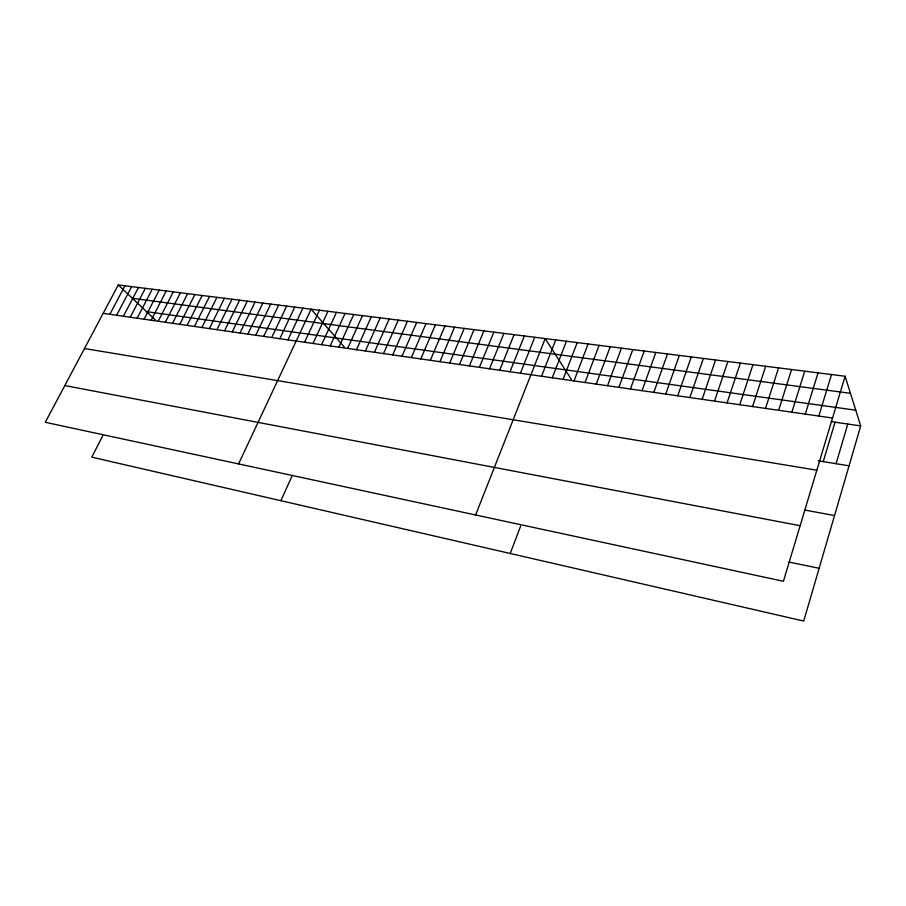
<?xml version="1.0" encoding="UTF-8"?>
<svg xmlns="http://www.w3.org/2000/svg" width="906" height="906" viewBox="0 0 906 906"><rect width="100%" height="100%" fill="white"/><g stroke="black" fill="none" stroke-linecap="round" stroke-linejoin="round"><path stroke-width="1.36" d="M845.105 376.25L783.418 581.278L45.3 422.298L118.256 284.948L845.105 376.25L860.7 425.922L803.735 621.052L91.778 457.168L102.74 435.775M836.079 463.702L847.801 424.053M823.226 461.618L835.049 422.207M818.831 416.069L831.504 374.54M805.287 414.121L818.05 372.842M791.878 412.196L804.732 371.177M778.628 410.293L791.572 369.523M765.536 408.413L778.56 367.881M752.569 406.556L765.683 366.273M739.76 404.722L752.943 364.665M727.076 402.898L740.349 363.091M714.54 401.098L727.88 361.517M702.139 399.32L715.547 359.976M689.862 397.553L703.35 358.436M677.722 395.809L691.278 356.919M665.717 394.087L679.33 355.424M653.826 392.389L667.518 353.94M642.071 390.69L655.819 352.468M630.429 389.025L644.234 351.018M618.911 387.372L632.784 349.58M607.518 385.741L621.437 348.153M596.239 384.121L610.214 346.738M585.072 382.513L599.104 345.345M574.019 380.928L588.096 343.963M510.225 553.487L520.656 526.058M563.079 379.354L577.213 342.593M552.252 377.802L566.431 341.245M541.539 376.262L555.752 339.897M475.616 514.982L545.186 338.572L571.448 379.591M520.418 373.238L534.721 337.259M510.01 371.743L524.359 335.956M499.704 370.26L514.087 334.665M489.5 368.799L503.929 333.397M479.399 367.349L493.861 332.128M469.399 365.911L483.895 330.871M459.489 364.495L474.019 329.637M449.682 363.08L464.234 328.402M439.954 361.687L454.552 327.191M430.327 360.305L444.959 325.99M420.792 358.935L435.446 324.79M411.347 357.576L426.024 323.612M401.992 356.239L416.703 322.434M392.717 354.903L407.451 321.279M383.532 353.589L398.289 320.124M374.438 352.287L389.218 318.98M365.424 350.984L380.226 317.859M356.488 349.705L371.313 316.738M280.905 500.701L291.789 476.613M347.632 348.436L362.479 315.628M338.867 347.179L353.725 314.529M330.169 345.933L345.05 313.442M321.562 344.688L336.454 312.355M313.023 343.465L327.938 311.29M304.563 342.253L319.49 310.226M238.572 463.929L311.12 309.173L344.348 347.1M287.938 339.863L302.898 308.142M279.773 338.697L294.744 307.123M271.687 337.53L286.67 306.103M263.657 336.386L278.652 305.096M255.707 335.243L270.713 304.099M247.825 334.11L262.831 303.114M239.999 332.989L255.028 302.128M232.253 331.879L247.281 301.154M224.563 330.769L239.603 300.192M216.942 329.682L231.993 299.24M209.388 328.595L224.439 298.289M201.891 327.519L216.953 297.349M194.462 326.454L209.524 296.409M187.089 325.39L202.151 295.492M179.773 324.348L194.847 294.575M172.525 323.306L187.599 293.657M165.334 322.276L180.419 292.763M158.199 321.245L173.284 291.857M151.132 320.226L166.217 290.973M144.111 319.229L159.196 290.09M137.146 318.221L152.231 289.218M130.249 317.236L145.334 288.346M123.397 316.251L138.482 287.485M116.602 315.277L131.687 286.636M109.853 314.303L124.937 285.786M132.389 298.289L850.462 393.317M146.534 311.641L855.762 410.192M103.171 313.351L832.535 418.028M831.255 421.652L860.7 425.922M818.152 460.792L849.058 465.809M84.484 348.527L816.827 470.225M804.653 510.055L834.539 515.537M64.813 385.56L800.145 525.707M789.001 562.071L819.137 568.3M118.256 284.948L155.47 320.078"/></g></svg>
